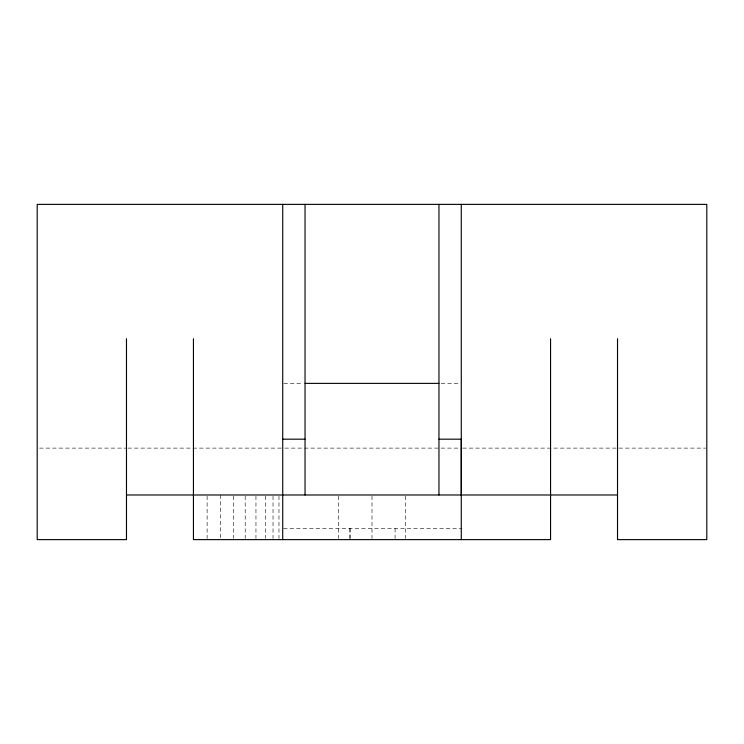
<?xml version="1.0" encoding="UTF-8"?>
<svg xmlns="http://www.w3.org/2000/svg" width="744" height="744" viewBox="0 0 744 744"><rect width="100%" height="100%" fill="white"/><g stroke="black" fill="none" stroke-linecap="round" stroke-linejoin="round"><path stroke-width="0.56" stroke-dasharray="3.72 2.79" d="M283.836 383.383L302.808 383.383M441.192 383.383L460.164 383.383M39.525 448.111L126.713 448.111M127.875 448.111L283.65 448.111M284.812 448.111L461.513 448.111M462.675 448.111L705.638 448.111M283.473 528.463L462.033 528.463M405.48 496.127L405.48 538.479M395.073 528.463L395.073 538.507M372 496.127L372 538.479M350.433 528.463L350.433 538.507M349.68 528.463L349.68 538.507M338.52 496.127L338.52 538.479M278.963 496.127L278.963 538.479M273.029 496.127L273.029 538.479M265.301 496.127L265.301 538.479M255.955 496.127L255.955 538.479M245.204 496.127L245.204 538.479M233.3 496.127L233.3 538.479M220.503 494.983L220.503 538.479M207.12 496.127L207.12 538.479"/><path stroke-width="1.12" d="M461.271 494.983L461.28 439.183L438.96 439.183M305.04 383.383L438.96 383.383M282.72 439.183L305.04 439.183M126.48 494.983L617.52 494.983M617.52 338.743L617.52 539.623L706.8 539.623L706.8 204.377L37.2 204.377L37.2 539.623L126.48 539.623L126.48 338.743M550.56 338.743L550.56 539.623L193.44 539.623L193.44 338.743M461.28 204.377L461.28 539.623M438.96 204.377L438.96 494.983M305.04 204.377L305.04 494.983M282.72 204.377L282.72 539.623"/></g></svg>
